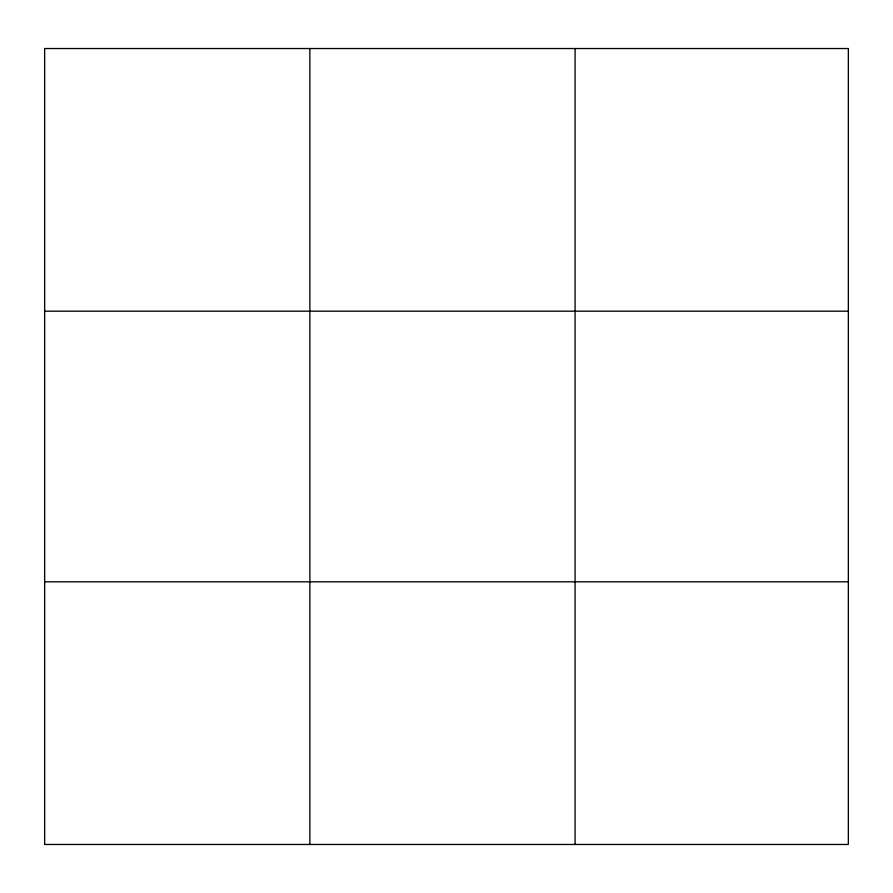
<?xml version="1.0" encoding="UTF-8"?>
<svg xmlns="http://www.w3.org/2000/svg" width="893" height="893" viewBox="0 0 893 893"><rect width="100%" height="100%" fill="white"/><g stroke="black" fill="none" stroke-linecap="round" stroke-linejoin="round"><path stroke-width="1.34" d="M309.871 844.465L309.871 48.535M575.092 844.465L575.092 48.535M44.65 311.188L848.35 311.188M44.65 581.812L848.35 581.812M848.35 48.535L848.35 844.465L44.65 844.465L44.65 48.535L848.35 48.535"/></g></svg>
